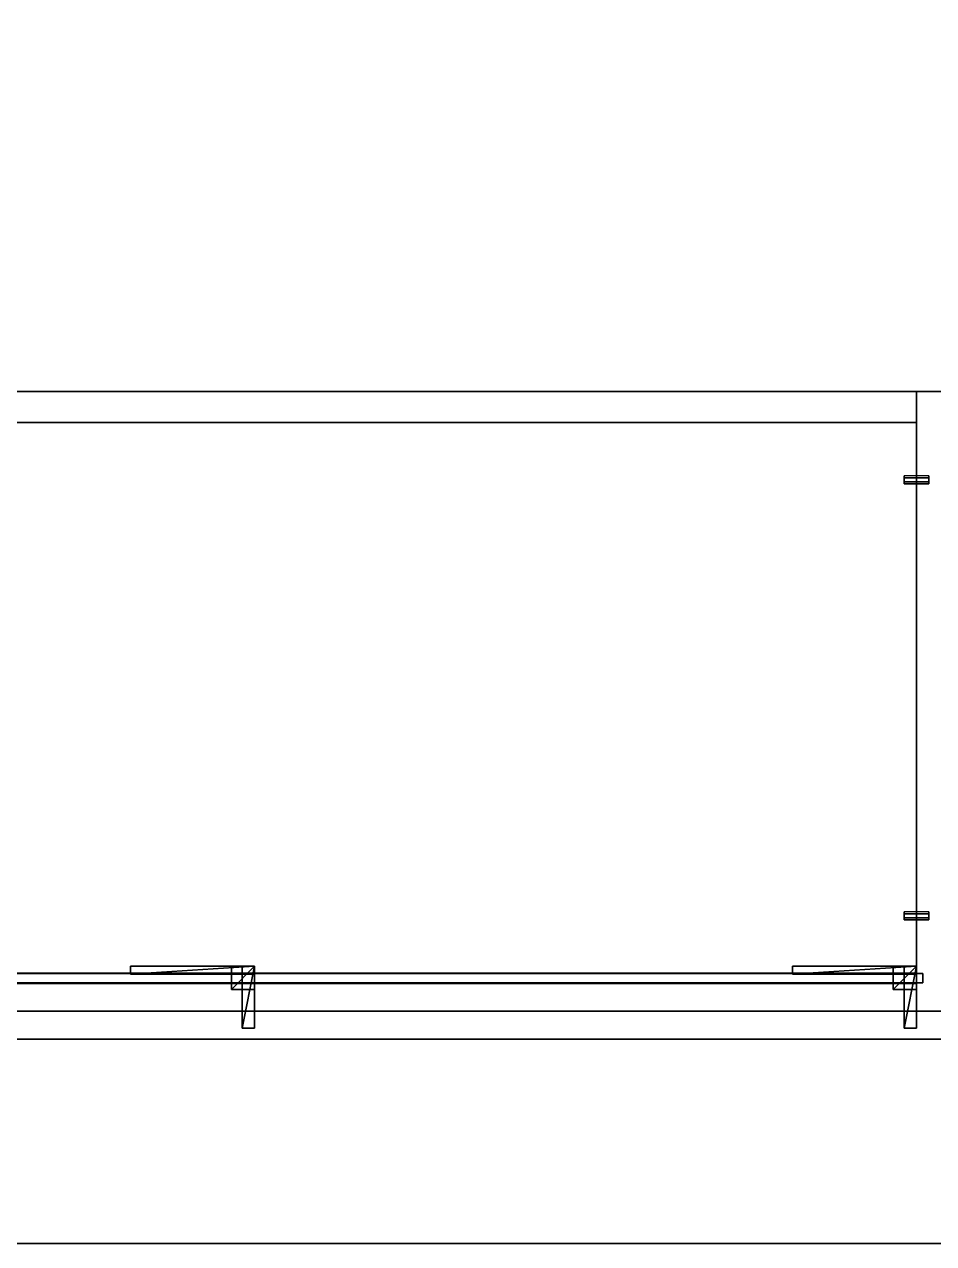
# Model space of a CAD drawing. Extents: x 0 to 4068, y -4475 to 0.
# Drawn here: x 586 to 1173, y -4475 to -3688 of the extents above; entities that cross this region are included whole.
import ezdxf

# ---------------------------------------------------------------- set-up
doc = ezdxf.new("R2010")
doc.units = 0
for name, color, linetype in [('LAYER0', 7, 'CONTINUOUS'), ('LAYER1', 7, 'CONTINUOUS'), ('LAYER11', 7, 'CONTINUOUS'), ('LAYER128', 253, 'CONTINUOUS'), ('LAYER130', 253, 'CONTINUOUS'), ('LAYER132', 253, 'CONTINUOUS'), ('LAYER133', 253, 'CONTINUOUS'), ('LAYER18', 45, 'CONTINUOUS'), ('LAYER19', 45, 'CONTINUOUS'), ('LAYER20', 45, 'CONTINUOUS'), ('LAYER22', 45, 'CONTINUOUS'), ('LAYER23', 45, 'CONTINUOUS'), ('LAYER24', 2, 'CONTINUOUS'), ('LAYER25', 37, 'CONTINUOUS'), ('LAYER26', 37, 'CONTINUOUS'), ('LAYER27', 37, 'CONTINUOUS'), ('LAYER28', 37, 'CONTINUOUS'), ('LAYER29', 37, 'CONTINUOUS'), ('LAYER30', 37, 'CONTINUOUS'), ('LAYER31', 45, 'CONTINUOUS'), ('LAYER32', 45, 'CONTINUOUS'), ('LAYER33', 45, 'CONTINUOUS'), ('LAYER35', 45, 'CONTINUOUS'), ('LAYER36', 45, 'CONTINUOUS'), ('LAYER37', 45, 'CONTINUOUS'), ('LAYER39', 45, 'CONTINUOUS'), ('LAYER40', 45, 'CONTINUOUS'), ('LAYER41', 45, 'CONTINUOUS'), ('LAYER42', 45, 'CONTINUOUS'), ('LAYER43', 45, 'CONTINUOUS'), ('LAYER44', 45, 'CONTINUOUS'), ('LAYER45', 45, 'CONTINUOUS'), ('LAYER46', 45, 'CONTINUOUS'), ('LAYER47', 45, 'CONTINUOUS'), ('LAYER49', 45, 'CONTINUOUS'), ('LAYER5', 7, 'CONTINUOUS'), ('LAYER50', 45, 'CONTINUOUS'), ('LAYER51', 45, 'CONTINUOUS'), ('LAYER53', 45, 'CONTINUOUS'), ('LAYER54', 45, 'CONTINUOUS'), ('LAYER55', 254, 'CONTINUOUS'), ('LAYER6', 7, 'CONTINUOUS'), ('LAYER7', 7, 'CONTINUOUS'), ('LAYER9', 7, 'CONTINUOUS')]:
    doc.layers.add(name, color=color, linetype=linetype)

msp = doc.modelspace()

# ---------------------------------------------------------------- linework, layer by layer
at = {"layer": 'LAYER0', "invisible_edges": 1}
for points in [[(4068, 0), (0, -4475), (0, 0), (4068, 0)], [(0, -4475), (4068, 0), (4068, -4475), (0, -4475)]]:
    msp.add_3dface(points, dxfattribs=at)
at = {"layer": 'LAYER1', "invisible_edges": 1}
for points in [[(4068, -4475, 5), (0, -4475), (4068, -4475), (4068, -4475, 5)], [(0, -4475), (4068, -4475, 5), (0, -4475, 5), (0, -4475)]]:
    msp.add_3dface(points, dxfattribs=at)
at = {"layer": 'LAYER11', "invisible_edges": 1}
for points in [[(4068, -4475, 2415), (180, -4325, 2415), (30, -4475, 2415), (4068, -4475, 2415)], [(180, -4325, 2415), (4068, -4475, 2415), (3918, -4325, 2415), (180, -4325, 2415)]]:
    msp.add_3dface(points, dxfattribs=at)
at = {"layer": 'LAYER128', "invisible_edges": 1}
for points in [[(1600, -4325, 65), (0, -4325, 5), (0, -4325, 65), (1600, -4325, 65)], [(0, -4325, 5), (1600, -4325, 65), (1600, -4325, 5), (0, -4325, 5)]]:
    msp.add_3dface(points, dxfattribs=at)
at = {"layer": 'LAYER130', "invisible_edges": 1}
for points in [[(1600, -4343, 5), (0, -4325, 5), (1600, -4325, 5), (1600, -4343, 5)], [(0, -4325, 5), (1600, -4343, 5), (0, -4343, 5), (0, -4325, 5)]]:
    msp.add_3dface(points, dxfattribs=at)
at = {"layer": 'LAYER132', "invisible_edges": 1}
for points in [[(0, -4343, 65), (1600, -4325, 65), (0, -4325, 65), (0, -4343, 65)], [(1600, -4325, 65), (0, -4343, 65), (1600, -4343, 65), (1600, -4325, 65)]]:
    msp.add_3dface(points, dxfattribs=at)
at = {"layer": 'LAYER133', "invisible_edges": 1}
for points in [[(1600, -4343, 5), (0, -4343, 65), (0, -4343, 5), (1600, -4343, 5)], [(0, -4343, 65), (1600, -4343, 5), (1600, -4343, 65), (0, -4343, 65)]]:
    msp.add_3dface(points, dxfattribs=at)
at = {"layer": 'LAYER18', "invisible_edges": 1}
for points in [[(228, -4325, 2386), (1162, -4325, 2266), (1162, -4325, 2386), (228, -4325, 2386)], [(1162, -4325, 2266), (228, -4325, 2386), (228, -4325, 2266), (1162, -4325, 2266)]]:
    msp.add_3dface(points, dxfattribs=at)
at = {"layer": 'LAYER19', "invisible_edges": 1}
for points in [[(1162, -4307, 2386), (1162, -4325, 2266), (1162, -4307, 2266), (1162, -4307, 2386)], [(1162, -4325, 2266), (1162, -4307, 2386), (1162, -4325, 2386), (1162, -4325, 2266)]]:
    msp.add_3dface(points, dxfattribs=at)
at = {"layer": 'LAYER20', "invisible_edges": 1}
for points in [[(228, -4307, 2266), (1162, -4325, 2266), (228, -4325, 2266), (228, -4307, 2266)], [(1162, -4325, 2266), (228, -4307, 2266), (1162, -4307, 2266), (1162, -4325, 2266)]]:
    msp.add_3dface(points, dxfattribs=at)
at = {"layer": 'LAYER22', "invisible_edges": 1}
for points in [[(1162, -4307, 2386), (228, -4325, 2386), (1162, -4325, 2386), (1162, -4307, 2386)], [(228, -4325, 2386), (1162, -4307, 2386), (228, -4307, 2386), (228, -4325, 2386)]]:
    msp.add_3dface(points, dxfattribs=at)
at = {"layer": 'LAYER23', "invisible_edges": 1}
for points in [[(228, -4307, 2266), (1162, -4307, 2386), (1162, -4307, 2266), (228, -4307, 2266)], [(1162, -4307, 2386), (228, -4307, 2266), (228, -4307, 2386), (1162, -4307, 2386)]]:
    msp.add_3dface(points, dxfattribs=at)
at = {"layer": 'LAYER24'}
for points in [[(655, -4296, 2340), (655, -4301, 2340), (655, -4296, 2363), (655, -4296, 2340)], [(655, -4296, 2363), (655, -4301, 2340), (655, -4301, 2363), (655, -4296, 2363)], [(655, -4296, 2363), (655, -4301, 2363), (735, -4296, 2363), (655, -4296, 2363)], [(735, -4296, 2363), (655, -4301, 2363), (735, -4301, 2363), (735, -4296, 2363)], [(655, -4296, 2363), (735, -4296, 2363), (655, -4296, 2340), (655, -4296, 2363)], [(655, -4296, 2340), (735, -4296, 2363), (735, -4296, 2340), (655, -4296, 2340)], [(655, -4296, 2340), (735, -4296, 2340), (655, -4301, 2340), (655, -4296, 2340)], [(655, -4301, 2340), (735, -4296, 2340), (735, -4301, 2340), (655, -4301, 2340)], [(655, -4296, 2347), (655, -4301, 2347), (655, -4296, 2363), (655, -4296, 2347)], [(655, -4296, 2363), (655, -4301, 2347), (655, -4301, 2363), (655, -4296, 2363)], [(655, -4296, 2363), (655, -4301, 2363), (735, -4296, 2363), (655, -4296, 2363)], [(735, -4296, 2363), (655, -4301, 2363), (735, -4301, 2363), (735, -4296, 2363)], [(655, -4296, 2363), (735, -4296, 2363), (655, -4296, 2347), (655, -4296, 2363)], [(655, -4296, 2347), (735, -4296, 2363), (735, -4296, 2347), (655, -4296, 2347)], [(655, -4296, 2347), (735, -4296, 2347), (655, -4301, 2347), (655, -4296, 2347)], [(655, -4301, 2347), (735, -4296, 2347), (735, -4301, 2347), (655, -4301, 2347)], [(720, -4296, 2348), (720, -4311, 2348), (720, -4296, 2363), (720, -4296, 2348)], [(720, -4296, 2363), (720, -4311, 2348), (720, -4311, 2363), (720, -4296, 2363)], [(720, -4296, 2363), (720, -4311, 2363), (735, -4296, 2363), (720, -4296, 2363)], [(735, -4296, 2363), (720, -4311, 2363), (735, -4311, 2363), (735, -4296, 2363)], [(720, -4296, 2363), (735, -4296, 2363), (720, -4296, 2348), (720, -4296, 2363)], [(720, -4296, 2348), (735, -4296, 2363), (735, -4296, 2348), (720, -4296, 2348)], [(720, -4296, 2348), (735, -4296, 2348), (720, -4311, 2348), (720, -4296, 2348)], [(720, -4311, 2348), (735, -4296, 2348), (735, -4311, 2348), (720, -4311, 2348)], [(720, -4296, 2348), (720, -4311, 2348), (720, -4296, 2363), (720, -4296, 2348)], [(720, -4296, 2363), (720, -4311, 2348), (720, -4311, 2363), (720, -4296, 2363)], [(720, -4296, 2363), (720, -4311, 2363), (735, -4296, 2363), (720, -4296, 2363)], [(735, -4296, 2363), (720, -4311, 2363), (735, -4311, 2363), (735, -4296, 2363)], [(720, -4296, 2363), (735, -4296, 2363), (720, -4296, 2348), (720, -4296, 2363)], [(720, -4296, 2348), (735, -4296, 2363), (735, -4296, 2348), (720, -4296, 2348)], [(720, -4296, 2348), (735, -4296, 2348), (720, -4311, 2348), (720, -4296, 2348)], [(720, -4311, 2348), (735, -4296, 2348), (735, -4311, 2348), (720, -4311, 2348)], [(720, -4296, 2348), (720, -4311, 2348), (720, -4296, 2363), (720, -4296, 2348)], [(720, -4296, 2363), (720, -4311, 2348), (720, -4311, 2363), (720, -4296, 2363)], [(720, -4296, 2363), (720, -4311, 2363), (735, -4296, 2363), (720, -4296, 2363)], [(735, -4296, 2363), (720, -4311, 2363), (735, -4311, 2363), (735, -4296, 2363)], [(720, -4296, 2363), (735, -4296, 2363), (720, -4296, 2348), (720, -4296, 2363)], [(720, -4296, 2348), (735, -4296, 2363), (735, -4296, 2348), (720, -4296, 2348)], [(720, -4296, 2348), (735, -4296, 2348), (720, -4311, 2348), (720, -4296, 2348)], [(720, -4311, 2348), (735, -4296, 2348), (735, -4311, 2348), (720, -4311, 2348)], [(720, -4296, 2348), (720, -4311, 2348), (720, -4296, 2363), (720, -4296, 2348)], [(720, -4296, 2363), (720, -4311, 2348), (720, -4311, 2363), (720, -4296, 2363)], [(720, -4296, 2363), (720, -4311, 2363), (735, -4296, 2363), (720, -4296, 2363)], [(735, -4296, 2363), (720, -4311, 2363), (735, -4311, 2363), (735, -4296, 2363)], [(720, -4296, 2363), (735, -4296, 2363), (720, -4296, 2348), (720, -4296, 2363)], [(720, -4296, 2348), (735, -4296, 2363), (735, -4296, 2348), (720, -4296, 2348)], [(720, -4296, 2348), (735, -4296, 2348), (720, -4311, 2348), (720, -4296, 2348)], [(720, -4311, 2348), (735, -4296, 2348), (735, -4311, 2348), (720, -4311, 2348)], [(727, -4296, 2355), (727, -4336, 2355), (727, -4296, 2363), (727, -4296, 2355)], [(727, -4296, 2363), (727, -4336, 2355), (727, -4336, 2363), (727, -4296, 2363)], [(727, -4296, 2363), (727, -4336, 2363), (735, -4296, 2363), (727, -4296, 2363)], [(735, -4296, 2363), (727, -4336, 2363), (735, -4336, 2363), (735, -4296, 2363)], [(727, -4296, 2363), (735, -4296, 2363), (727, -4296, 2355), (727, -4296, 2363)], [(727, -4296, 2355), (735, -4296, 2363), (735, -4296, 2355), (727, -4296, 2355)], [(727, -4296, 2355), (735, -4296, 2355), (727, -4336, 2355), (727, -4296, 2355)], [(727, -4336, 2355), (735, -4296, 2355), (735, -4336, 2355), (727, -4336, 2355)], [(735, -4296, 2363), (735, -4301, 2363), (735, -4296, 2340), (735, -4296, 2363)], [(735, -4296, 2340), (735, -4301, 2363), (735, -4301, 2340), (735, -4296, 2340)], [(735, -4296, 2363), (735, -4311, 2363), (735, -4296, 2348), (735, -4296, 2363)], [(735, -4296, 2348), (735, -4311, 2363), (735, -4311, 2348), (735, -4296, 2348)], [(735, -4296, 2363), (735, -4311, 2363), (735, -4296, 2348), (735, -4296, 2363)], [(735, -4296, 2348), (735, -4311, 2363), (735, -4311, 2348), (735, -4296, 2348)], [(735, -4296, 2363), (735, -4311, 2363), (735, -4296, 2348), (735, -4296, 2363)], [(735, -4296, 2348), (735, -4311, 2363), (735, -4311, 2348), (735, -4296, 2348)], [(735, -4296, 2363), (735, -4311, 2363), (735, -4296, 2348), (735, -4296, 2363)], [(735, -4296, 2348), (735, -4311, 2363), (735, -4311, 2348), (735, -4296, 2348)], [(735, -4296, 2363), (735, -4336, 2363), (735, -4296, 2355), (735, -4296, 2363)], [(735, -4296, 2355), (735, -4336, 2363), (735, -4336, 2355), (735, -4296, 2355)], [(735, -4296, 2363), (735, -4301, 2363), (735, -4296, 2347), (735, -4296, 2363)], [(735, -4296, 2347), (735, -4301, 2363), (735, -4301, 2347), (735, -4296, 2347)], [(1082, -4296, 2340), (1082, -4301, 2340), (1082, -4296, 2363), (1082, -4296, 2340)], [(1082, -4296, 2363), (1082, -4301, 2340), (1082, -4301, 2363), (1082, -4296, 2363)], [(1082, -4296, 2363), (1082, -4301, 2363), (1162, -4296, 2363), (1082, -4296, 2363)], [(1162, -4296, 2363), (1082, -4301, 2363), (1162, -4301, 2363), (1162, -4296, 2363)], [(1082, -4296, 2363), (1162, -4296, 2363), (1082, -4296, 2340), (1082, -4296, 2363)], [(1082, -4296, 2340), (1162, -4296, 2363), (1162, -4296, 2340), (1082, -4296, 2340)], [(1082, -4296, 2340), (1162, -4296, 2340), (1082, -4301, 2340), (1082, -4296, 2340)], [(1082, -4301, 2340), (1162, -4296, 2340), (1162, -4301, 2340), (1082, -4301, 2340)], [(1082, -4296, 2347), (1082, -4301, 2347), (1082, -4296, 2363), (1082, -4296, 2347)], [(1082, -4296, 2363), (1082, -4301, 2347), (1082, -4301, 2363), (1082, -4296, 2363)], [(1082, -4296, 2363), (1082, -4301, 2363), (1162, -4296, 2363), (1082, -4296, 2363)], [(1162, -4296, 2363), (1082, -4301, 2363), (1162, -4301, 2363), (1162, -4296, 2363)], [(1082, -4296, 2363), (1162, -4296, 2363), (1082, -4296, 2347), (1082, -4296, 2363)], [(1082, -4296, 2347), (1162, -4296, 2363), (1162, -4296, 2347), (1082, -4296, 2347)], [(1082, -4296, 2347), (1162, -4296, 2347), (1082, -4301, 2347), (1082, -4296, 2347)], [(1082, -4301, 2347), (1162, -4296, 2347), (1162, -4301, 2347), (1082, -4301, 2347)], [(1147, -4296, 2348), (1147, -4311, 2348), (1147, -4296, 2363), (1147, -4296, 2348)], [(1147, -4296, 2363), (1147, -4311, 2348), (1147, -4311, 2363), (1147, -4296, 2363)], [(1147, -4296, 2363), (1147, -4311, 2363), (1162, -4296, 2363), (1147, -4296, 2363)], [(1162, -4296, 2363), (1147, -4311, 2363), (1162, -4311, 2363), (1162, -4296, 2363)], [(1147, -4296, 2363), (1162, -4296, 2363), (1147, -4296, 2348), (1147, -4296, 2363)], [(1147, -4296, 2348), (1162, -4296, 2363), (1162, -4296, 2348), (1147, -4296, 2348)], [(1147, -4296, 2348), (1162, -4296, 2348), (1147, -4311, 2348), (1147, -4296, 2348)], [(1147, -4311, 2348), (1162, -4296, 2348), (1162, -4311, 2348), (1147, -4311, 2348)], [(1147, -4296, 2348), (1147, -4311, 2348), (1147, -4296, 2363), (1147, -4296, 2348)], [(1147, -4296, 2363), (1147, -4311, 2348), (1147, -4311, 2363), (1147, -4296, 2363)], [(1147, -4296, 2363), (1147, -4311, 2363), (1162, -4296, 2363), (1147, -4296, 2363)], [(1162, -4296, 2363), (1147, -4311, 2363), (1162, -4311, 2363), (1162, -4296, 2363)], [(1147, -4296, 2363), (1162, -4296, 2363), (1147, -4296, 2348), (1147, -4296, 2363)], [(1147, -4296, 2348), (1162, -4296, 2363), (1162, -4296, 2348), (1147, -4296, 2348)], [(1147, -4296, 2348), (1162, -4296, 2348), (1147, -4311, 2348), (1147, -4296, 2348)], [(1147, -4311, 2348), (1162, -4296, 2348), (1162, -4311, 2348), (1147, -4311, 2348)], [(1147, -4296, 2348), (1147, -4311, 2348), (1147, -4296, 2363), (1147, -4296, 2348)], [(1147, -4296, 2363), (1147, -4311, 2348), (1147, -4311, 2363), (1147, -4296, 2363)], [(1147, -4296, 2363), (1147, -4311, 2363), (1162, -4296, 2363), (1147, -4296, 2363)], [(1162, -4296, 2363), (1147, -4311, 2363), (1162, -4311, 2363), (1162, -4296, 2363)], [(1147, -4296, 2363), (1162, -4296, 2363), (1147, -4296, 2348), (1147, -4296, 2363)], [(1147, -4296, 2348), (1162, -4296, 2363), (1162, -4296, 2348), (1147, -4296, 2348)], [(1147, -4296, 2348), (1162, -4296, 2348), (1147, -4311, 2348), (1147, -4296, 2348)], [(1147, -4311, 2348), (1162, -4296, 2348), (1162, -4311, 2348), (1147, -4311, 2348)], [(1147, -4296, 2348), (1147, -4311, 2348), (1147, -4296, 2363), (1147, -4296, 2348)], [(1147, -4296, 2363), (1147, -4311, 2348), (1147, -4311, 2363), (1147, -4296, 2363)], [(1147, -4296, 2363), (1147, -4311, 2363), (1162, -4296, 2363), (1147, -4296, 2363)], [(1162, -4296, 2363), (1147, -4311, 2363), (1162, -4311, 2363), (1162, -4296, 2363)], [(1147, -4296, 2363), (1162, -4296, 2363), (1147, -4296, 2348), (1147, -4296, 2363)], [(1147, -4296, 2348), (1162, -4296, 2363), (1162, -4296, 2348), (1147, -4296, 2348)], [(1147, -4296, 2348), (1162, -4296, 2348), (1147, -4311, 2348), (1147, -4296, 2348)], [(1147, -4311, 2348), (1162, -4296, 2348), (1162, -4311, 2348), (1147, -4311, 2348)], [(1154, -4296, 2355), (1154, -4336, 2355), (1154, -4296, 2363), (1154, -4296, 2355)], [(1154, -4296, 2363), (1154, -4336, 2355), (1154, -4336, 2363), (1154, -4296, 2363)], [(1154, -4296, 2363), (1154, -4336, 2363), (1162, -4296, 2363), (1154, -4296, 2363)], [(1162, -4296, 2363), (1154, -4336, 2363), (1162, -4336, 2363), (1162, -4296, 2363)], [(1154, -4296, 2363), (1162, -4296, 2363), (1154, -4296, 2355), (1154, -4296, 2363)], [(1154, -4296, 2355), (1162, -4296, 2363), (1162, -4296, 2355), (1154, -4296, 2355)], [(1154, -4296, 2355), (1162, -4296, 2355), (1154, -4336, 2355), (1154, -4296, 2355)], [(1154, -4336, 2355), (1162, -4296, 2355), (1162, -4336, 2355), (1154, -4336, 2355)], [(1162, -4296, 2363), (1162, -4301, 2363), (1162, -4296, 2340), (1162, -4296, 2363)], [(1162, -4296, 2340), (1162, -4301, 2363), (1162, -4301, 2340), (1162, -4296, 2340)], [(1162, -4296, 2363), (1162, -4311, 2363), (1162, -4296, 2348), (1162, -4296, 2363)], [(1162, -4296, 2348), (1162, -4311, 2363), (1162, -4311, 2348), (1162, -4296, 2348)], [(1162, -4296, 2363), (1162, -4311, 2363), (1162, -4296, 2348), (1162, -4296, 2363)], [(1162, -4296, 2348), (1162, -4311, 2363), (1162, -4311, 2348), (1162, -4296, 2348)], [(1162, -4296, 2363), (1162, -4311, 2363), (1162, -4296, 2348), (1162, -4296, 2363)], [(1162, -4296, 2348), (1162, -4311, 2363), (1162, -4311, 2348), (1162, -4296, 2348)], [(1162, -4296, 2363), (1162, -4311, 2363), (1162, -4296, 2348), (1162, -4296, 2363)], [(1162, -4296, 2348), (1162, -4311, 2363), (1162, -4311, 2348), (1162, -4296, 2348)], [(1162, -4296, 2363), (1162, -4336, 2363), (1162, -4296, 2355), (1162, -4296, 2363)], [(1162, -4296, 2355), (1162, -4336, 2363), (1162, -4336, 2355), (1162, -4296, 2355)], [(1162, -4296, 2363), (1162, -4301, 2363), (1162, -4296, 2347), (1162, -4296, 2363)], [(1162, -4296, 2347), (1162, -4301, 2363), (1162, -4301, 2347), (1162, -4296, 2347)], [(655, -4301, 2340), (735, -4301, 2340), (655, -4301, 2363), (655, -4301, 2340)], [(655, -4301, 2363), (735, -4301, 2340), (735, -4301, 2363), (655, -4301, 2363)], [(655, -4301, 2347), (735, -4301, 2347), (655, -4301, 2363), (655, -4301, 2347)], [(655, -4301, 2363), (735, -4301, 2347), (735, -4301, 2363), (655, -4301, 2363)], [(1082, -4301, 2340), (1162, -4301, 2340), (1082, -4301, 2363), (1082, -4301, 2340)], [(1082, -4301, 2363), (1162, -4301, 2340), (1162, -4301, 2363), (1082, -4301, 2363)], [(1082, -4301, 2347), (1162, -4301, 2347), (1082, -4301, 2363), (1082, -4301, 2347)], [(1082, -4301, 2363), (1162, -4301, 2347), (1162, -4301, 2363), (1082, -4301, 2363)], [(720, -4311, 2348), (735, -4311, 2348), (720, -4311, 2363), (720, -4311, 2348)], [(720, -4311, 2363), (735, -4311, 2348), (735, -4311, 2363), (720, -4311, 2363)], [(720, -4311, 2348), (735, -4311, 2348), (720, -4311, 2363), (720, -4311, 2348)], [(720, -4311, 2363), (735, -4311, 2348), (735, -4311, 2363), (720, -4311, 2363)], [(720, -4311, 2348), (735, -4311, 2348), (720, -4311, 2363), (720, -4311, 2348)], [(720, -4311, 2363), (735, -4311, 2348), (735, -4311, 2363), (720, -4311, 2363)], [(720, -4311, 2348), (735, -4311, 2348), (720, -4311, 2363), (720, -4311, 2348)], [(720, -4311, 2363), (735, -4311, 2348), (735, -4311, 2363), (720, -4311, 2363)], [(1147, -4311, 2348), (1162, -4311, 2348), (1147, -4311, 2363), (1147, -4311, 2348)], [(1147, -4311, 2363), (1162, -4311, 2348), (1162, -4311, 2363), (1147, -4311, 2363)], [(1147, -4311, 2348), (1162, -4311, 2348), (1147, -4311, 2363), (1147, -4311, 2348)], [(1147, -4311, 2363), (1162, -4311, 2348), (1162, -4311, 2363), (1147, -4311, 2363)], [(1147, -4311, 2348), (1162, -4311, 2348), (1147, -4311, 2363), (1147, -4311, 2348)], [(1147, -4311, 2363), (1162, -4311, 2348), (1162, -4311, 2363), (1147, -4311, 2363)], [(1147, -4311, 2348), (1162, -4311, 2348), (1147, -4311, 2363), (1147, -4311, 2348)], [(1147, -4311, 2363), (1162, -4311, 2348), (1162, -4311, 2363), (1147, -4311, 2363)], [(727, -4336, 2355), (735, -4336, 2355), (727, -4336, 2363), (727, -4336, 2355)], [(727, -4336, 2363), (735, -4336, 2355), (735, -4336, 2363), (727, -4336, 2363)], [(1154, -4336, 2355), (1162, -4336, 2355), (1154, -4336, 2363), (1154, -4336, 2355)], [(1154, -4336, 2363), (1162, -4336, 2355), (1162, -4336, 2363), (1154, -4336, 2363)]]:
    msp.add_3dface(points, dxfattribs=at)
at = {"layer": 'LAYER25', "invisible_edges": 1}
for points in [[(735, -4296, 2340), (655, -4296, 2363), (735, -4296, 2363), (735, -4296, 2340)], [(655, -4296, 2363), (735, -4296, 2340), (655, -4296, 2340), (655, -4296, 2363)], [(1162, -4296, 2340), (1082, -4296, 2363), (1162, -4296, 2363), (1162, -4296, 2340)], [(1082, -4296, 2363), (1162, -4296, 2340), (1082, -4296, 2340), (1082, -4296, 2363)]]:
    msp.add_3dface(points, dxfattribs=at)
at = {"layer": 'LAYER26', "invisible_edges": 1}
for points in [[(735, -4301, 2363), (655, -4296, 2363), (655, -4301, 2363), (735, -4301, 2363)], [(655, -4296, 2363), (735, -4301, 2363), (735, -4296, 2363), (655, -4296, 2363)], [(1162, -4301, 2363), (1082, -4296, 2363), (1082, -4301, 2363), (1162, -4301, 2363)], [(1082, -4296, 2363), (1162, -4301, 2363), (1162, -4296, 2363), (1082, -4296, 2363)]]:
    msp.add_3dface(points, dxfattribs=at)
at = {"layer": 'LAYER27', "invisible_edges": 1}
for points in [[(655, -4301, 2340), (655, -4296, 2363), (655, -4296, 2340), (655, -4301, 2340)], [(655, -4296, 2363), (655, -4301, 2340), (655, -4301, 2363), (655, -4296, 2363)], [(1082, -4301, 2340), (1082, -4296, 2363), (1082, -4296, 2340), (1082, -4301, 2340)], [(1082, -4296, 2363), (1082, -4301, 2340), (1082, -4301, 2363), (1082, -4296, 2363)]]:
    msp.add_3dface(points, dxfattribs=at)
at = {"layer": 'LAYER28', "invisible_edges": 1}
for points in [[(735, -4296, 2340), (655, -4301, 2340), (655, -4296, 2340), (735, -4296, 2340)], [(655, -4301, 2340), (735, -4296, 2340), (735, -4301, 2340), (655, -4301, 2340)], [(1162, -4296, 2340), (1082, -4301, 2340), (1082, -4296, 2340), (1162, -4296, 2340)], [(1082, -4301, 2340), (1162, -4296, 2340), (1162, -4301, 2340), (1082, -4301, 2340)]]:
    msp.add_3dface(points, dxfattribs=at)
at = {"layer": 'LAYER29', "invisible_edges": 1}
for points in [[(735, -4301, 2363), (735, -4296, 2340), (735, -4296, 2363), (735, -4301, 2363)], [(735, -4296, 2340), (735, -4301, 2363), (735, -4301, 2340), (735, -4296, 2340)], [(1162, -4301, 2363), (1162, -4296, 2340), (1162, -4296, 2363), (1162, -4301, 2363)], [(1162, -4296, 2340), (1162, -4301, 2363), (1162, -4301, 2340), (1162, -4296, 2340)]]:
    msp.add_3dface(points, dxfattribs=at)
at = {"layer": 'LAYER30', "invisible_edges": 1}
for points in [[(655, -4301, 2340), (735, -4301, 2363), (655, -4301, 2363), (655, -4301, 2340)], [(735, -4301, 2363), (655, -4301, 2340), (735, -4301, 2340), (735, -4301, 2363)], [(1082, -4301, 2340), (1162, -4301, 2363), (1082, -4301, 2363), (1082, -4301, 2340)], [(1162, -4301, 2363), (1082, -4301, 2340), (1162, -4301, 2340), (1162, -4301, 2363)]]:
    msp.add_3dface(points, dxfattribs=at)
at = {"layer": 'LAYER31', "invisible_edges": 1}
for points in [[(1162, -4325, 2404), (228, -3925, 2404), (228, -4325, 2404), (1162, -4325, 2404)], [(228, -3925, 2404), (1162, -4325, 2404), (1162, -3925, 2404), (228, -3925, 2404)], [(228, -4325, 1906), (1162, -3925, 1906), (1162, -4325, 1906), (228, -4325, 1906)], [(1162, -3925, 1906), (228, -4325, 1906), (228, -3925, 1906), (1162, -3925, 1906)]]:
    msp.add_3dface(points, dxfattribs=at)
at = {"layer": 'LAYER32', "invisible_edges": 1}
for points in [[(1162, -4325, 2404), (1162, -3925, 2386), (1162, -3925, 2404), (1162, -4325, 2404)], [(1162, -3925, 2386), (1162, -4325, 2404), (1162, -4325, 2386), (1162, -3925, 2386)], [(1162, -4325, 1924), (1162, -3925, 1906), (1162, -3925, 1924), (1162, -4325, 1924)], [(1162, -3925, 1906), (1162, -4325, 1924), (1162, -4325, 1906), (1162, -3925, 1906)]]:
    msp.add_3dface(points, dxfattribs=at)
at = {"layer": 'LAYER33', "invisible_edges": 1}
for points in [[(1162, -3925, 2386), (228, -3925, 2404), (1162, -3925, 2404), (1162, -3925, 2386)], [(228, -3925, 2404), (1162, -3925, 2386), (228, -3925, 2386), (228, -3925, 2404)], [(228, -3925, 1924), (1162, -3925, 1906), (228, -3925, 1906), (228, -3925, 1924)], [(1162, -3925, 1906), (228, -3925, 1924), (1162, -3925, 1924), (1162, -3925, 1906)]]:
    msp.add_3dface(points, dxfattribs=at)
at = {"layer": 'LAYER35', "invisible_edges": 1}
for points in [[(228, -4325, 2386), (1162, -4325, 2404), (228, -4325, 2404), (228, -4325, 2386)], [(1162, -4325, 2404), (228, -4325, 2386), (1162, -4325, 2386), (1162, -4325, 2404)], [(1162, -4325, 1924), (228, -4325, 1906), (1162, -4325, 1906), (1162, -4325, 1924)], [(228, -4325, 1906), (1162, -4325, 1924), (228, -4325, 1924), (228, -4325, 1906)]]:
    msp.add_3dface(points, dxfattribs=at)
at = {"layer": 'LAYER36', "invisible_edges": 1}
for points in [[(1162, -3925, 2386), (228, -4325, 2386), (228, -3925, 2386), (1162, -3925, 2386)], [(228, -4325, 2386), (1162, -3925, 2386), (1162, -4325, 2386), (228, -4325, 2386)], [(228, -3925, 1924), (1162, -4325, 1924), (1162, -3925, 1924), (228, -3925, 1924)], [(1162, -4325, 1924), (228, -3925, 1924), (228, -4325, 1924), (1162, -4325, 1924)]]:
    msp.add_3dface(points, dxfattribs=at)
at = {"layer": 'LAYER37', "invisible_edges": 1}
for points in [[(1166, -4306.7, 1920), (224, -4306.7, 2390), (224, -4306.7, 1920), (1166, -4306.7, 1920)], [(224, -4306.7, 2390), (1166, -4306.7, 1920), (1166, -4306.7, 2390), (224, -4306.7, 2390)]]:
    msp.add_3dface(points, dxfattribs=at)
at = {"layer": 'LAYER39', "invisible_edges": 1}
for points in [[(1166, -4300.7, 2390), (224, -4306.7, 2390), (1166, -4306.7, 2390), (1166, -4300.7, 2390)], [(224, -4306.7, 2390), (1166, -4300.7, 2390), (224, -4300.7, 2390), (224, -4306.7, 2390)]]:
    msp.add_3dface(points, dxfattribs=at)
at = {"layer": 'LAYER40', "invisible_edges": 1}
for points in [[(1166, -4306.7, 1920), (1166, -4300.7, 2390), (1166, -4306.7, 2390), (1166, -4306.7, 1920)], [(1166, -4300.7, 2390), (1166, -4306.7, 1920), (1166, -4300.7, 1920), (1166, -4300.7, 2390)]]:
    msp.add_3dface(points, dxfattribs=at)
at = {"layer": 'LAYER41', "invisible_edges": 1}
for points in [[(224, -4300.7, 1920), (1166, -4306.7, 1920), (224, -4306.7, 1920), (224, -4300.7, 1920)], [(1166, -4306.7, 1920), (224, -4300.7, 1920), (1166, -4300.7, 1920), (1166, -4306.7, 1920)]]:
    msp.add_3dface(points, dxfattribs=at)
at = {"layer": 'LAYER42', "invisible_edges": 1}
for points in [[(1166, -4300.7, 2390), (224, -4300.7, 1920), (224, -4300.7, 2390), (1166, -4300.7, 2390)], [(224, -4300.7, 1920), (1166, -4300.7, 2390), (1166, -4300.7, 1920), (224, -4300.7, 1920)]]:
    msp.add_3dface(points, dxfattribs=at)
at = {"layer": 'LAYER43', "invisible_edges": 1}
for points in [[(1162, -4325, 2405), (1162, -3925, 1905), (1162, -4325, 1905), (1162, -4325, 2405)], [(1162, -3925, 1905), (1162, -4325, 2405), (1162, -3925, 2405), (1162, -3925, 1905)]]:
    msp.add_3dface(points, dxfattribs=at)
at = {"layer": 'LAYER44', "invisible_edges": 1}
for points in [[(1180, -4325, 1905), (1162, -3925, 1905), (1180, -3925, 1905), (1180, -4325, 1905)], [(1162, -3925, 1905), (1180, -4325, 1905), (1162, -4325, 1905), (1162, -3925, 1905)]]:
    msp.add_3dface(points, dxfattribs=at)
at = {"layer": 'LAYER45', "invisible_edges": 1}
for points in [[(1180, -3925, 2405), (1162, -3925, 1905), (1162, -3925, 2405), (1180, -3925, 2405)], [(1162, -3925, 1905), (1180, -3925, 2405), (1180, -3925, 1905), (1162, -3925, 1905)]]:
    msp.add_3dface(points, dxfattribs=at)
at = {"layer": 'LAYER46', "invisible_edges": 1}
for points in [[(1162, -4325, 2405), (1180, -3925, 2405), (1162, -3925, 2405), (1162, -4325, 2405)], [(1180, -3925, 2405), (1162, -4325, 2405), (1180, -4325, 2405), (1180, -3925, 2405)]]:
    msp.add_3dface(points, dxfattribs=at)
at = {"layer": 'LAYER47', "invisible_edges": 1}
for points in [[(1180, -4325, 1905), (1162, -4325, 2405), (1162, -4325, 1905), (1180, -4325, 1905)], [(1162, -4325, 2405), (1180, -4325, 1905), (1180, -4325, 2405), (1162, -4325, 2405)]]:
    msp.add_3dface(points, dxfattribs=at)
at = {"layer": 'LAYER49', "invisible_edges": 1}
for points in [[(228, -4300.4, 2146), (1162, -3945, 2146), (1162, -4300.4, 2146), (228, -4300.4, 2146)], [(1162, -3945, 2146), (228, -4300.4, 2146), (228, -3945, 2146), (1162, -3945, 2146)]]:
    msp.add_3dface(points, dxfattribs=at)
at = {"layer": 'LAYER5', "invisible_edges": 1}
for points in [[(4068, -4475, 5), (0, 0, 5), (0, -4475, 5), (4068, -4475, 5)], [(0, 0, 5), (4068, -4475, 5), (4068, 0, 5), (0, 0, 5)]]:
    msp.add_3dface(points, dxfattribs=at)
at = {"layer": 'LAYER50', "invisible_edges": 1}
for points in [[(1162, -4300.4, 2164), (1162, -3945, 2146), (1162, -3945, 2164), (1162, -4300.4, 2164)], [(1162, -3945, 2146), (1162, -4300.4, 2164), (1162, -4300.4, 2146), (1162, -3945, 2146)]]:
    msp.add_3dface(points, dxfattribs=at)
at = {"layer": 'LAYER51', "invisible_edges": 1}
for points in [[(228, -3945, 2164), (1162, -3945, 2146), (228, -3945, 2146), (228, -3945, 2164)], [(1162, -3945, 2146), (228, -3945, 2164), (1162, -3945, 2164), (1162, -3945, 2146)]]:
    msp.add_3dface(points, dxfattribs=at)
at = {"layer": 'LAYER53', "invisible_edges": 1}
for points in [[(1162, -4300.4, 2164), (228, -4300.4, 2146), (1162, -4300.4, 2146), (1162, -4300.4, 2164)], [(228, -4300.4, 2146), (1162, -4300.4, 2164), (228, -4300.4, 2164), (228, -4300.4, 2146)]]:
    msp.add_3dface(points, dxfattribs=at)
at = {"layer": 'LAYER54', "invisible_edges": 1}
for points in [[(228, -3945, 2164), (1162, -4300.4, 2164), (1162, -3945, 2164), (228, -3945, 2164)], [(1162, -4300.4, 2164), (228, -3945, 2164), (228, -4300.4, 2164), (1162, -4300.4, 2164)]]:
    msp.add_3dface(points, dxfattribs=at)
at = {"layer": 'LAYER55'}
for points in [[(1154, -3979.5, 2143.5), (1154, -3984.5, 2143.5), (1154, -3983.25, 2145.665), (1154, -3980.75, 2145.665)], [(1154, -3979.5, 2143.5), (1154, -3980.75, 2141.335), (1154, -3983.25, 2141.335), (1154, -3984.5, 2143.5)], [(1161.95, -3985, 2143.5), (1161.95, -3979, 2143.5), (1161.95, -3980.5, 2146.098), (1161.95, -3983.5, 2146.098)], [(1161.95, -3985, 2143.5), (1161.95, -3979, 2143.5), (1161.95, -3980.5, 2140.902), (1161.95, -3983.5, 2140.902)], [(1162.05, -3985, 2143.5), (1162.05, -3979, 2143.5), (1162.05, -3980.5, 2146.098), (1162.05, -3983.5, 2146.098)], [(1162.05, -3985, 2143.5), (1162.05, -3979, 2143.5), (1162.05, -3980.5, 2140.902), (1162.05, -3983.5, 2140.902)], [(1170, -3979.5, 2143.5), (1170, -3984.5, 2143.5), (1170, -3983.25, 2145.665), (1170, -3980.75, 2145.665)], [(1170, -3979.5, 2143.5), (1170, -3980.75, 2141.335), (1170, -3983.25, 2141.335), (1170, -3984.5, 2143.5)], [(1154, -4260.9, 2143.5), (1154, -4265.9, 2143.5), (1154, -4264.65, 2145.665), (1154, -4262.15, 2145.665)], [(1154, -4260.9, 2143.5), (1154, -4262.15, 2141.335), (1154, -4264.65, 2141.335), (1154, -4265.9, 2143.5)], [(1161.95, -4266.4, 2143.5), (1161.95, -4260.4, 2143.5), (1161.95, -4261.9, 2146.098), (1161.95, -4264.9, 2146.098)], [(1161.95, -4266.4, 2143.5), (1161.95, -4260.4, 2143.5), (1161.95, -4261.9, 2140.902), (1161.95, -4264.9, 2140.902)], [(1162.05, -4266.4, 2143.5), (1162.05, -4260.4, 2143.5), (1162.05, -4261.9, 2146.098), (1162.05, -4264.9, 2146.098)], [(1162.05, -4266.4, 2143.5), (1162.05, -4260.4, 2143.5), (1162.05, -4261.9, 2140.902), (1162.05, -4264.9, 2140.902)], [(1170, -4260.9, 2143.5), (1170, -4265.9, 2143.5), (1170, -4264.65, 2145.665), (1170, -4262.15, 2145.665)], [(1170, -4260.9, 2143.5), (1170, -4262.15, 2141.335), (1170, -4264.65, 2141.335), (1170, -4265.9, 2143.5)]]:
    msp.add_3dface(points, dxfattribs=at)
at = {"layer": 'LAYER6', "invisible_edges": 1}
for points in [[(180, -4325, 5), (4068, -4475, 5), (30, -4475, 5), (180, -4325, 5)], [(4068, -4475, 5), (180, -4325, 5), (3918, -4325, 5), (4068, -4475, 5)]]:
    msp.add_3dface(points, dxfattribs=at)
at = {"layer": 'LAYER7'}
for points, invisible_edges in [([(3918, -4325, 2415), (3345.5, -4325, 1847.5), (180, -4325, 2415), (3918, -4325, 2415)], 3), ([(3285.5, -4325, 1847.5), (180, -4325, 2415), (3345.5, -4325, 1847.5), (3285.5, -4325, 1847.5)], 3), ([(3285.5, -4325, 1767.5), (180, -4325, 2415), (3285.5, -4325, 1847.5), (3285.5, -4325, 1767.5)], 3), ([(1801.5, -4325, 1220.5), (180, -4325, 2415), (3285.5, -4325, 1767.5), (1801.5, -4325, 1220.5)], 7), ([(1741.5, -4325, 1220.5), (180, -4325, 2415), (1801.5, -4325, 1220.5), (1741.5, -4325, 1220.5)], 3), ([(864.5, -4325, 1209.5), (180, -4325, 2415), (1741.5, -4325, 1220.5), (864.5, -4325, 1209.5)], 7), ([(804.5, -4325, 1209.5), (180, -4325, 2415), (864.5, -4325, 1209.5), (804.5, -4325, 1209.5)], 3), ([(804.5, -4325, 1129.5), (180, -4325, 2415), (804.5, -4325, 1209.5), (804.5, -4325, 1129.5)], 3), ([(804.5, -4325, 1129.5), (180, -4325, 5), (180, -4325, 2415), (804.5, -4325, 1129.5)], 5), ([(180, -4325, 5), (804.5, -4325, 1129.5), (3918, -4325, 5), (180, -4325, 5)], 3), ([(864.5, -4325, 1129.5), (3918, -4325, 5), (804.5, -4325, 1129.5), (864.5, -4325, 1129.5)], 3), ([(1741.5, -4325, 1140.5), (864.5, -4325, 1209.5), (1741.5, -4325, 1220.5), (1741.5, -4325, 1140.5)], 3), ([(1741.5, -4325, 1140.5), (864.5, -4325, 1129.5), (864.5, -4325, 1209.5), (1741.5, -4325, 1140.5)], 5), ([(864.5, -4325, 1129.5), (1741.5, -4325, 1140.5), (3285.5, -4325, 1137.5), (864.5, -4325, 1129.5)], 7), ([(3345.5, -4325, 1137.5), (864.5, -4325, 1129.5), (3285.5, -4325, 1137.5), (3345.5, -4325, 1137.5)], 3), ([(3345.5, -4325, 1137.5), (3918, -4325, 5), (864.5, -4325, 1129.5), (3345.5, -4325, 1137.5)], 7)]:
    msp.add_3dface(points, dxfattribs=dict(at, invisible_edges=invisible_edges))
at = {"layer": 'LAYER9', "invisible_edges": 1}
for points in [[(4068, -4475, 2415), (30, -4475, 5), (4068, -4475, 5), (4068, -4475, 2415)], [(30, -4475, 5), (4068, -4475, 2415), (30, -4475, 2415), (30, -4475, 5)]]:
    msp.add_3dface(points, dxfattribs=at)

# ---------------------------------------------------------------- meshes
at = {"layer": 'LAYER55'}
mesh = msp.add_polymesh((2, 6), dxfattribs=dict(at, n_close=True))
for k, corner in enumerate([(1154, -3979.5, 2143.5), (1154, -3980.75, 2145.665), (1154, -3983.25, 2145.665), (1154, -3984.5, 2143.5), (1154, -3983.25, 2141.335), (1154, -3980.75, 2141.335), (1170, -3979.5, 2143.5), (1170, -3980.75, 2145.665), (1170, -3983.25, 2145.665), (1170, -3984.5, 2143.5), (1170, -3983.25, 2141.335), (1170, -3980.75, 2141.335)]):
    mesh.set_mesh_vertex(divmod(k, 6), corner)
mesh = msp.add_polymesh((2, 6), dxfattribs=dict(at, n_close=True))
for k, corner in enumerate([(1161.95, -3979, 2143.5), (1161.95, -3980.5, 2146.098), (1161.95, -3983.5, 2146.098), (1161.95, -3985, 2143.5), (1161.95, -3983.5, 2140.902), (1161.95, -3980.5, 2140.902), (1162.05, -3979, 2143.5), (1162.05, -3980.5, 2146.098), (1162.05, -3983.5, 2146.098), (1162.05, -3985, 2143.5), (1162.05, -3983.5, 2140.902), (1162.05, -3980.5, 2140.902)]):
    mesh.set_mesh_vertex(divmod(k, 6), corner)
mesh = msp.add_polymesh((2, 6), dxfattribs=dict(at, n_close=True))
for k, corner in enumerate([(1154, -4260.9, 2143.5), (1154, -4262.15, 2145.665), (1154, -4264.65, 2145.665), (1154, -4265.9, 2143.5), (1154, -4264.65, 2141.335), (1154, -4262.15, 2141.335), (1170, -4260.9, 2143.5), (1170, -4262.15, 2145.665), (1170, -4264.65, 2145.665), (1170, -4265.9, 2143.5), (1170, -4264.65, 2141.335), (1170, -4262.15, 2141.335)]):
    mesh.set_mesh_vertex(divmod(k, 6), corner)
mesh = msp.add_polymesh((2, 6), dxfattribs=dict(at, n_close=True))
for k, corner in enumerate([(1161.95, -4260.4, 2143.5), (1161.95, -4261.9, 2146.098), (1161.95, -4264.9, 2146.098), (1161.95, -4266.4, 2143.5), (1161.95, -4264.9, 2140.902), (1161.95, -4261.9, 2140.902), (1162.05, -4260.4, 2143.5), (1162.05, -4261.9, 2146.098), (1162.05, -4264.9, 2146.098), (1162.05, -4266.4, 2143.5), (1162.05, -4264.9, 2140.902), (1162.05, -4261.9, 2140.902)]):
    mesh.set_mesh_vertex(divmod(k, 6), corner)

doc.saveas('drawing.dxf')
